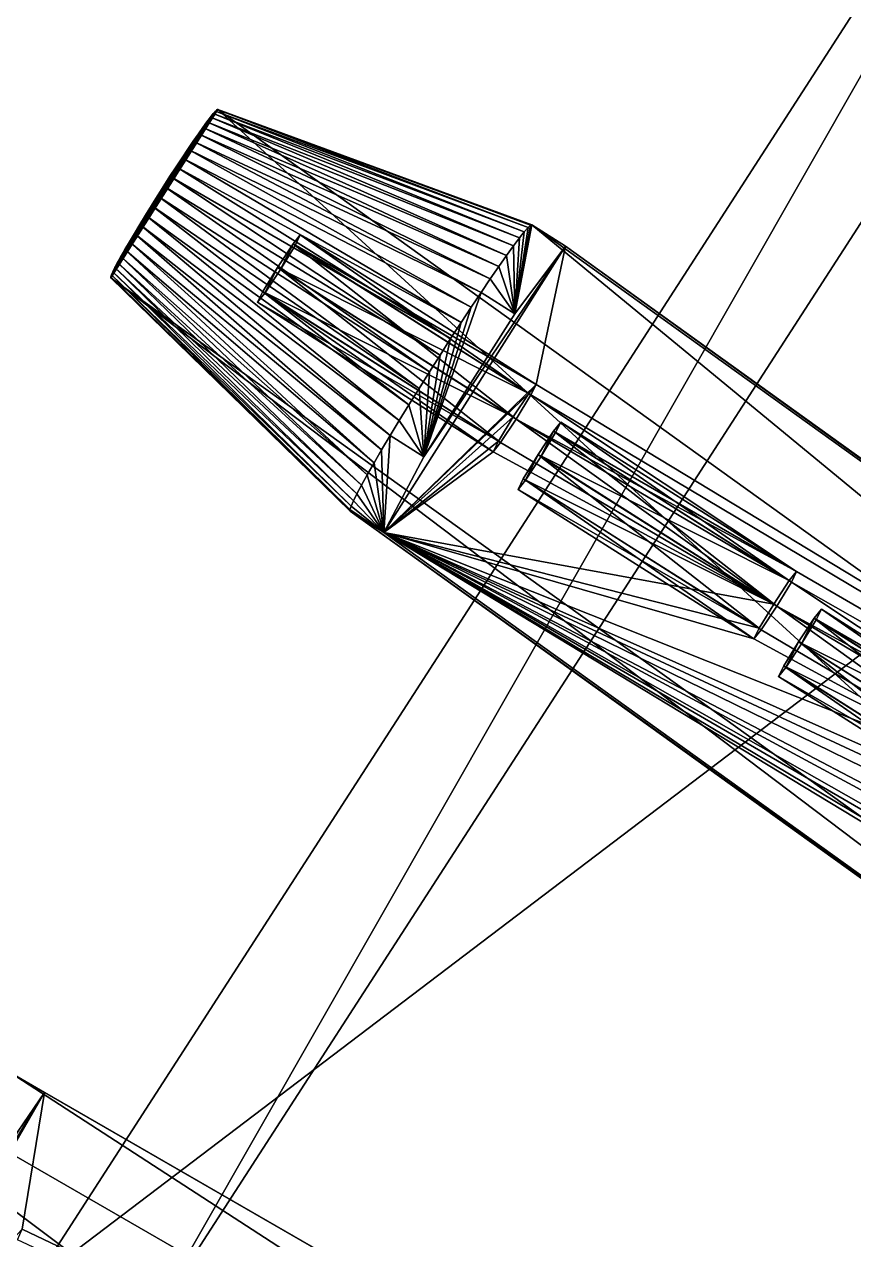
# Model space of a CAD drawing. Header units: millimetres. Extents: x -228 to 228, y -204 to 237.
# Drawn here: x -165.12 to -144.34, y 96.25 to 126.71 of the extents above; entities that cross this region are included whole.
import ezdxf

# ---------------------------------------------------------------- set-up
doc = ezdxf.new("R2010")
doc.units = ezdxf.units.MM
doc.header["$LTSCALE"] = 127.314815
for name, color, linetype in [('6749', 7, 'CONTINUOUS'), ('6750', 7, 'CONTINUOUS'), ('6753', 7, 'CONTINUOUS'), ('6867', 7, 'CONTINUOUS'), ('6869', 7, 'CONTINUOUS'), ('6883', 7, 'CONTINUOUS'), ('6884', 7, 'CONTINUOUS'), ('6887', 7, 'CONTINUOUS'), ('6894', 7, 'CONTINUOUS'), ('7091', 7, 'CONTINUOUS'), ('7092', 7, 'CONTINUOUS'), ('7093', 7, 'CONTINUOUS'), ('7094', 7, 'CONTINUOUS'), ('7104', 7, 'CONTINUOUS'), ('7105', 7, 'CONTINUOUS'), ('7106', 7, 'CONTINUOUS'), ('7107', 7, 'CONTINUOUS'), ('7108', 7, 'CONTINUOUS'), ('7109', 7, 'CONTINUOUS'), ('7110', 7, 'CONTINUOUS'), ('7111', 7, 'CONTINUOUS'), ('7112', 7, 'CONTINUOUS'), ('7114', 7, 'CONTINUOUS'), ('7115', 7, 'CONTINUOUS'), ('7116', 7, 'CONTINUOUS'), ('7117', 7, 'CONTINUOUS'), ('7121', 7, 'CONTINUOUS'), ('7143', 7, 'CONTINUOUS'), ('7144', 7, 'CONTINUOUS')]:
    doc.layers.add(name, color=color, linetype=linetype)

msp = doc.modelspace()

# ---------------------------------------------------------------- linework, layer by layer
at = {"layer": '6749', "color": 6, "linetype": 'Continuous'}
for points in [[(-134.942, 141.595, 88.542), (-164.87, 95.188, 79.5), (-114.299, 133.635, 553.042), (-134.942, 141.595, 88.542)], [(-164.87, 95.188, 79.5), (-146.238, 84.431, 553.05), (-114.299, 133.635, 553.042), (-164.87, 95.188, 79.5)], [(-146.238, 84.431, 553.05), (-100.848, 115.102, 1025.993), (-114.299, 133.635, 553.042), (-146.238, 84.431, 553.05)], [(-146.238, 84.431, 553.05), (-127.606, 73.673, 1026.6), (-100.848, 115.102, 1025.993), (-146.238, 84.431, 553.05)]]:
    msp.add_3dface(points, dxfattribs=at)
at = {"layer": '6750', "color": 6, "linetype": 'Continuous'}
msp.add_3dface([(-143.637, 82.929, 553.05), (-162.269, 93.686, 79.5), (-132.244, 140.207, 88.591), (-143.637, 82.929, 553.05)], dxfattribs=at)
at = {"layer": '6753', "color": 6, "linetype": 'Continuous'}
for points in [[(-162.269, 93.686, 79.5), (-164.87, 95.188, 79.5), (-134.942, 141.595, 88.542), (-162.269, 93.686, 79.5)], [(-162.269, 93.686, 79.5), (-134.942, 141.595, 88.542), (-132.244, 140.207, 88.591), (-162.269, 93.686, 79.5)]]:
    msp.add_3dface(points, dxfattribs=at)
at = {"layer": '6867', "color": 191, "linetype": 'Continuous', "true_color": 0xba45ff}
for points in [[(-164.606, 99.943, 85.093), (-165.168, 96.514, 112.115), (-168.856, 92.581, 85.093), (-164.606, 99.943, 85.093)], [(-167.938, 94.505, 81.416), (-164.606, 99.943, 85.093), (-168.856, 92.581, 85.093), (-167.938, 94.505, 81.416)], [(-165.813, 98.186, 81.416), (-164.606, 99.943, 85.093), (-167.938, 94.505, 81.416), (-165.813, 98.186, 81.416)], [(-127.777, 78.679, 1021.128), (-165.168, 96.514, 112.115), (-164.606, 99.943, 85.093), (-127.777, 78.679, 1021.128)], [(-165.286, 96.245, 112.822), (-165.168, 96.514, 112.115), (-127.777, 78.679, 1021.128), (-165.286, 96.245, 112.822)]]:
    msp.add_3dface(points, dxfattribs=at)
at = {"layer": '6869', "color": 191, "linetype": 'Continuous', "true_color": 0xba45ff}
for points in [[(-139.801, 77.827, 1012.822), (-173.442, 103.024, 94.27), (-175.942, 98.693, 94.27), (-139.801, 77.827, 1012.822)], [(-137.301, 82.157, 1012.822), (-173.442, 103.024, 94.27), (-139.801, 77.827, 1012.822), (-137.301, 82.157, 1012.822)]]:
    msp.add_3dface(points, dxfattribs=at)
at = {"layer": '6883', "color": 191, "linetype": 'Continuous', "true_color": 0xba45ff}
msp.add_3dface([(-164.606, 99.943, 85.093), (-165.813, 98.186, 81.416), (-165.471, 100.442, 85.139), (-164.606, 99.943, 85.093)], dxfattribs=at)
at = {"layer": '6884', "color": 191, "linetype": 'Continuous', "true_color": 0xba45ff}
for points in [[(-169.721, 93.081, 85.139), (-132.892, 71.818, 1021.173), (-175.942, 98.693, 94.27), (-169.721, 93.081, 85.139)], [(-132.892, 71.818, 1021.173), (-139.801, 77.827, 1012.822), (-175.942, 98.693, 94.27), (-132.892, 71.818, 1021.173)]]:
    msp.add_3dface(points, dxfattribs=at)
at = {"layer": '6887', "color": 191, "linetype": 'Continuous', "true_color": 0xba45ff}
for points in [[(-128.642, 79.179, 1021.173), (-164.606, 99.943, 85.093), (-165.471, 100.442, 85.139), (-128.642, 79.179, 1021.173)], [(-127.777, 78.679, 1021.128), (-164.606, 99.943, 85.093), (-128.642, 79.179, 1021.173), (-127.777, 78.679, 1021.128)]]:
    msp.add_3dface(points, dxfattribs=at)
at = {"layer": '6894', "color": 191, "linetype": 'Continuous', "true_color": 0xba45ff}
for points in [[(-173.442, 103.024, 94.27), (-137.301, 82.157, 1012.822), (-165.471, 100.442, 85.139), (-173.442, 103.024, 94.27)], [(-137.301, 82.157, 1012.822), (-128.642, 79.179, 1021.173), (-165.471, 100.442, 85.139), (-137.301, 82.157, 1012.822)]]:
    msp.add_3dface(points, dxfattribs=at)
at = {"layer": '7091', "color": 191, "linetype": 'Continuous', "true_color": 0xba45ff}
for points in [[(-151.559, 121.154, 86.911), (-152.299, 117.689, 113.924), (-156.114, 113.977, 86.888), (-151.559, 121.154, 86.911)], [(-155.111, 115.869, 83.217), (-151.559, 121.154, 86.911), (-156.114, 113.977, 86.888), (-155.111, 115.869, 83.217)], [(-152.834, 119.457, 83.228), (-151.559, 121.154, 86.911), (-155.111, 115.869, 83.217), (-152.834, 119.457, 83.228)], [(-116.928, 96.258, 1021.038), (-152.299, 117.689, 113.924), (-151.559, 121.154, 86.911), (-116.928, 96.258, 1021.038)], [(-152.299, 117.689, 113.924), (-152.482, 117.461, 113.217), (-156.114, 113.977, 86.888), (-152.299, 117.689, 113.924)], [(-152.429, 117.423, 114.63), (-152.299, 117.689, 113.924), (-116.928, 96.258, 1021.038), (-152.429, 117.423, 114.63)], [(-152.482, 117.461, 113.217), (-152.872, 116.872, 112.923), (-156.114, 113.977, 86.888), (-152.482, 117.461, 113.217)], [(-145.773, 112.998, 289.941), (-152.797, 116.819, 114.92), (-152.429, 117.423, 114.63), (-145.773, 112.998, 289.941)], [(-145.773, 112.998, 289.941), (-152.429, 117.423, 114.63), (-116.928, 96.258, 1021.038), (-145.773, 112.998, 289.941)], [(-152.872, 116.872, 112.923), (-153.24, 116.267, 113.213), (-156.114, 113.977, 86.888), (-152.872, 116.872, 112.923)], [(-152.797, 116.819, 114.92), (-146.346, 112.181, 288.939), (-153.187, 116.229, 114.626), (-152.797, 116.819, 114.92)], [(-145.956, 112.77, 289.234), (-146.346, 112.181, 288.939), (-152.797, 116.819, 114.92), (-145.956, 112.77, 289.234)], [(-145.773, 112.998, 289.941), (-145.956, 112.77, 289.234), (-152.797, 116.819, 114.92), (-145.773, 112.998, 289.941)], [(-153.24, 116.267, 113.213), (-153.37, 116.001, 113.919), (-156.114, 113.977, 86.888), (-153.24, 116.267, 113.213)], [(-153.187, 116.229, 114.626), (-146.346, 112.181, 288.939), (-153.37, 116.001, 113.919), (-153.187, 116.229, 114.626)], [(-153.37, 116.001, 113.919), (-146.346, 112.181, 288.939), (-156.114, 113.977, 86.888), (-153.37, 116.001, 113.919)], [(-120.612, 92.812, 993.296), (-120.743, 92.546, 994.002), (-156.114, 113.977, 86.888), (-120.612, 92.812, 993.296)], [(-120.743, 92.546, 994.002), (-121.483, 89.081, 1021.015), (-156.114, 113.977, 86.888), (-120.743, 92.546, 994.002)], [(-127.269, 97.237, 817.985), (-120.612, 92.812, 993.296), (-156.114, 113.977, 86.888), (-127.269, 97.237, 817.985)], [(-127.138, 97.503, 817.28), (-127.269, 97.237, 817.985), (-156.114, 113.977, 86.888), (-127.138, 97.503, 817.28)], [(-156.114, 113.977, 86.888), (-133.794, 101.928, 641.969), (-127.138, 97.503, 817.28), (-156.114, 113.977, 86.888)], [(-133.663, 102.194, 641.263), (-133.794, 101.928, 641.969), (-156.114, 113.977, 86.888), (-133.663, 102.194, 641.263)], [(-133.295, 102.799, 640.972), (-133.663, 102.194, 641.263), (-156.114, 113.977, 86.888), (-133.295, 102.799, 640.972)], [(-140.319, 106.619, 465.952), (-133.295, 102.799, 640.972), (-156.114, 113.977, 86.888), (-140.319, 106.619, 465.952)], [(-140.189, 106.885, 465.246), (-140.319, 106.619, 465.952), (-156.114, 113.977, 86.888), (-140.189, 106.885, 465.246)], [(-139.821, 107.49, 464.956), (-140.189, 106.885, 465.246), (-156.114, 113.977, 86.888), (-139.821, 107.49, 464.956)], [(-146.845, 111.31, 289.935), (-139.821, 107.49, 464.956), (-156.114, 113.977, 86.888), (-146.845, 111.31, 289.935)], [(-146.714, 111.576, 289.23), (-146.845, 111.31, 289.935), (-156.114, 113.977, 86.888), (-146.714, 111.576, 289.23)], [(-146.346, 112.181, 288.939), (-146.714, 111.576, 289.23), (-156.114, 113.977, 86.888), (-146.346, 112.181, 288.939)], [(-146.272, 112.127, 290.937), (-145.904, 112.732, 290.646), (-139.248, 108.307, 465.957), (-146.272, 112.127, 290.937)], [(-145.904, 112.732, 290.646), (-145.773, 112.998, 289.941), (-116.928, 96.258, 1021.038), (-145.904, 112.732, 290.646)], [(-116.928, 96.258, 1021.038), (-139.248, 108.307, 465.957), (-145.904, 112.732, 290.646), (-116.928, 96.258, 1021.038)], [(-146.272, 112.127, 290.937), (-139.821, 107.49, 464.956), (-146.662, 111.538, 290.643), (-146.272, 112.127, 290.937)], [(-139.431, 108.079, 465.25), (-139.821, 107.49, 464.956), (-146.272, 112.127, 290.937), (-139.431, 108.079, 465.25)], [(-139.248, 108.307, 465.957), (-139.431, 108.079, 465.25), (-146.272, 112.127, 290.937), (-139.248, 108.307, 465.957)], [(-146.662, 111.538, 290.643), (-139.821, 107.49, 464.956), (-146.845, 111.31, 289.935), (-146.662, 111.538, 290.643)]]:
    msp.add_3dface(points, dxfattribs=at)
at = {"layer": '7092', "color": 191, "linetype": 'Continuous', "true_color": 0xba45ff}
for points in [[(-117.771, 96.793, 1021.083), (-151.559, 121.154, 86.911), (-152.402, 121.689, 86.956), (-117.771, 96.793, 1021.083)], [(-116.928, 96.258, 1021.038), (-151.559, 121.154, 86.911), (-117.771, 96.793, 1021.083), (-116.928, 96.258, 1021.038)]]:
    msp.add_3dface(points, dxfattribs=at)
at = {"layer": '7093', "color": 191, "linetype": 'Continuous', "true_color": 0xba45ff}
for points in [[(-162.951, 120.382, 95.781), (-162.949, 120.36, 96.071), (-160.289, 124.575, 95.794), (-162.951, 120.382, 95.781)], [(-160.327, 124.54, 95.508), (-162.951, 120.382, 95.781), (-160.289, 124.575, 95.794), (-160.327, 124.54, 95.508)], [(-162.934, 120.433, 95.495), (-162.951, 120.382, 95.781), (-160.327, 124.54, 95.508), (-162.934, 120.433, 95.495)], [(-162.949, 120.36, 96.071), (-128.966, 95.93, 1012.716), (-160.27, 124.582, 96.084), (-162.949, 120.36, 96.071)], [(-160.289, 124.575, 95.794), (-162.949, 120.36, 96.071), (-160.27, 124.582, 96.084), (-160.289, 124.575, 95.794)], [(-160.382, 124.477, 95.23), (-162.934, 120.433, 95.495), (-160.327, 124.54, 95.508), (-160.382, 124.477, 95.23)], [(-162.9, 120.51, 95.217), (-162.934, 120.433, 95.495), (-160.382, 124.477, 95.23), (-162.9, 120.51, 95.217)], [(-160.454, 124.387, 94.963), (-162.9, 120.51, 95.217), (-160.382, 124.477, 95.23), (-160.454, 124.387, 94.963)], [(-162.848, 120.615, 94.951), (-162.9, 120.51, 95.217), (-160.454, 124.387, 94.963), (-162.848, 120.615, 94.951)], [(-160.541, 124.271, 94.711), (-162.848, 120.615, 94.951), (-160.454, 124.387, 94.963), (-160.541, 124.271, 94.711)], [(-128.966, 95.93, 1012.716), (-126.287, 100.152, 1012.729), (-160.27, 124.582, 96.084), (-128.966, 95.93, 1012.716)], [(-162.78, 120.744, 94.7), (-162.848, 120.615, 94.951), (-160.541, 124.271, 94.711), (-162.78, 120.744, 94.7)], [(-160.643, 124.131, 94.477), (-162.78, 120.744, 94.7), (-160.541, 124.271, 94.711), (-160.643, 124.131, 94.477)], [(-162.695, 120.897, 94.467), (-162.78, 120.744, 94.7), (-160.643, 124.131, 94.477), (-162.695, 120.897, 94.467)], [(-160.757, 123.968, 94.266), (-162.695, 120.897, 94.467), (-160.643, 124.131, 94.477), (-160.757, 123.968, 94.266)], [(-162.596, 121.071, 94.257), (-162.695, 120.897, 94.467), (-160.757, 123.968, 94.266), (-162.596, 121.071, 94.257)], [(-160.884, 123.785, 94.078), (-162.596, 121.071, 94.257), (-160.757, 123.968, 94.266), (-160.884, 123.785, 94.078)], [(-162.484, 121.264, 94.07), (-162.596, 121.071, 94.257), (-160.884, 123.785, 94.078), (-162.484, 121.264, 94.07)], [(-161.02, 123.584, 93.918), (-162.484, 121.264, 94.07), (-160.884, 123.785, 94.078), (-161.02, 123.584, 93.918)], [(-162.359, 121.473, 93.912), (-162.484, 121.264, 94.07), (-161.02, 123.584, 93.918), (-162.359, 121.473, 93.912)], [(-161.164, 123.368, 93.787), (-162.359, 121.473, 93.912), (-161.02, 123.584, 93.918), (-161.164, 123.368, 93.787)], [(-162.225, 121.696, 93.782), (-162.359, 121.473, 93.912), (-161.164, 123.368, 93.787), (-162.225, 121.696, 93.782)], [(-161.314, 123.14, 93.687), (-162.225, 121.696, 93.782), (-161.164, 123.368, 93.787), (-161.314, 123.14, 93.687)], [(-162.082, 121.929, 93.683), (-162.225, 121.696, 93.782), (-161.314, 123.14, 93.687), (-162.082, 121.929, 93.683)], [(-161.468, 122.903, 93.619), (-162.082, 121.929, 93.683), (-161.314, 123.14, 93.687), (-161.468, 122.903, 93.619)], [(-161.933, 122.17, 93.617), (-162.082, 121.929, 93.683), (-161.468, 122.903, 93.619), (-161.933, 122.17, 93.617)], [(-161.624, 122.66, 93.585), (-161.933, 122.17, 93.617), (-161.468, 122.903, 93.619), (-161.624, 122.66, 93.585)], [(-161.78, 122.415, 93.584), (-161.933, 122.17, 93.617), (-161.624, 122.66, 93.585), (-161.78, 122.415, 93.584)]]:
    msp.add_3dface(points, dxfattribs=at)
at = {"layer": '7094', "color": 191, "linetype": 'Continuous', "true_color": 0xba45ff}
for points in [[(-156.114, 113.977, 86.888), (-121.483, 89.081, 1021.015), (-156.957, 114.513, 86.934), (-156.114, 113.977, 86.888)], [(-121.483, 89.081, 1021.015), (-122.326, 89.617, 1021.061), (-156.957, 114.513, 86.934), (-121.483, 89.081, 1021.015)]]:
    msp.add_3dface(points, dxfattribs=at)
at = {"layer": '7104', "color": 191, "linetype": 'Continuous', "true_color": 0xba45ff}
for points in [[(-145.335, 111.826, 465.569), (-145.651, 111.183, 467.272), (-145.725, 111.237, 465.275), (-145.335, 111.826, 465.569)], [(-145.283, 111.788, 466.982), (-145.651, 111.183, 467.272), (-145.335, 111.826, 465.569), (-145.283, 111.788, 466.982)], [(-145.152, 112.054, 466.276), (-145.283, 111.788, 466.982), (-145.335, 111.826, 465.569), (-145.152, 112.054, 466.276)], [(-146.093, 110.632, 465.565), (-145.725, 111.237, 465.275), (-146.041, 110.594, 466.978), (-146.093, 110.632, 465.565)], [(-145.725, 111.237, 465.275), (-145.651, 111.183, 467.272), (-146.041, 110.594, 466.978), (-145.725, 111.237, 465.275)], [(-146.224, 110.366, 466.271), (-146.093, 110.632, 465.565), (-146.041, 110.594, 466.978), (-146.224, 110.366, 466.271)]]:
    msp.add_3dface(points, dxfattribs=at)
at = {"layer": '7105', "color": 191, "linetype": 'Continuous', "true_color": 0xba45ff}
for points in [[(-139.431, 108.079, 465.25), (-145.335, 111.826, 465.569), (-145.725, 111.237, 465.275), (-139.431, 108.079, 465.25)], [(-139.248, 108.307, 465.957), (-145.152, 112.054, 466.276), (-145.335, 111.826, 465.569), (-139.248, 108.307, 465.957)], [(-139.431, 108.079, 465.25), (-139.248, 108.307, 465.957), (-145.335, 111.826, 465.569), (-139.431, 108.079, 465.25)], [(-139.378, 108.041, 466.663), (-145.283, 111.788, 466.982), (-145.152, 112.054, 466.276), (-139.378, 108.041, 466.663)], [(-139.248, 108.307, 465.957), (-139.378, 108.041, 466.663), (-145.152, 112.054, 466.276), (-139.248, 108.307, 465.957)], [(-139.747, 107.436, 466.954), (-145.651, 111.183, 467.272), (-145.283, 111.788, 466.982), (-139.747, 107.436, 466.954)], [(-139.378, 108.041, 466.663), (-139.747, 107.436, 466.954), (-145.283, 111.788, 466.982), (-139.378, 108.041, 466.663)], [(-139.821, 107.49, 464.956), (-139.431, 108.079, 465.25), (-145.725, 111.237, 465.275), (-139.821, 107.49, 464.956)]]:
    msp.add_3dface(points, dxfattribs=at)
at = {"layer": '7106', "color": 191, "linetype": 'Continuous', "true_color": 0xba45ff}
for points in [[(-139.821, 107.49, 464.956), (-145.725, 111.237, 465.275), (-146.093, 110.632, 465.565), (-139.821, 107.49, 464.956)], [(-145.651, 111.183, 467.272), (-140.136, 106.847, 466.659), (-146.041, 110.594, 466.978), (-145.651, 111.183, 467.272)], [(-139.747, 107.436, 466.954), (-140.136, 106.847, 466.659), (-145.651, 111.183, 467.272), (-139.747, 107.436, 466.954)], [(-140.189, 106.885, 465.246), (-146.093, 110.632, 465.565), (-146.224, 110.366, 466.271), (-140.189, 106.885, 465.246)], [(-140.319, 106.619, 465.952), (-146.224, 110.366, 466.271), (-146.041, 110.594, 466.978), (-140.319, 106.619, 465.952)], [(-140.189, 106.885, 465.246), (-139.821, 107.49, 464.956), (-146.093, 110.632, 465.565), (-140.189, 106.885, 465.246)], [(-140.136, 106.847, 466.659), (-140.319, 106.619, 465.952), (-146.041, 110.594, 466.978), (-140.136, 106.847, 466.659)], [(-140.319, 106.619, 465.952), (-140.189, 106.885, 465.246), (-146.224, 110.366, 466.271), (-140.319, 106.619, 465.952)]]:
    msp.add_3dface(points, dxfattribs=at)
at = {"layer": '7107', "color": 191, "linetype": 'Continuous', "true_color": 0xba45ff}
for points in [[(-151.677, 116.745, 290.259), (-151.808, 116.479, 290.965), (-151.86, 116.517, 289.552), (-151.677, 116.745, 290.259)], [(-151.86, 116.517, 289.552), (-152.176, 115.874, 291.256), (-152.25, 115.928, 289.258), (-151.86, 116.517, 289.552)], [(-151.808, 116.479, 290.965), (-152.176, 115.874, 291.256), (-151.86, 116.517, 289.552), (-151.808, 116.479, 290.965)], [(-152.618, 115.323, 289.549), (-152.25, 115.928, 289.258), (-152.566, 115.285, 290.961), (-152.618, 115.323, 289.549)], [(-152.25, 115.928, 289.258), (-152.176, 115.874, 291.256), (-152.566, 115.285, 290.961), (-152.25, 115.928, 289.258)], [(-152.749, 115.057, 290.254), (-152.618, 115.323, 289.549), (-152.566, 115.285, 290.961), (-152.749, 115.057, 290.254)]]:
    msp.add_3dface(points, dxfattribs=at)
at = {"layer": '7108', "color": 191, "linetype": 'Continuous', "true_color": 0xba45ff}
for points in [[(-145.773, 112.998, 289.941), (-151.677, 116.745, 290.259), (-151.86, 116.517, 289.552), (-145.773, 112.998, 289.941)], [(-145.904, 112.732, 290.646), (-151.808, 116.479, 290.965), (-151.677, 116.745, 290.259), (-145.904, 112.732, 290.646)], [(-145.773, 112.998, 289.941), (-145.904, 112.732, 290.646), (-151.677, 116.745, 290.259), (-145.773, 112.998, 289.941)], [(-145.956, 112.77, 289.234), (-151.86, 116.517, 289.552), (-152.25, 115.928, 289.258), (-145.956, 112.77, 289.234)], [(-146.272, 112.127, 290.937), (-152.176, 115.874, 291.256), (-151.808, 116.479, 290.965), (-146.272, 112.127, 290.937)], [(-145.956, 112.77, 289.234), (-145.773, 112.998, 289.941), (-151.86, 116.517, 289.552), (-145.956, 112.77, 289.234)], [(-145.904, 112.732, 290.646), (-146.272, 112.127, 290.937), (-151.808, 116.479, 290.965), (-145.904, 112.732, 290.646)], [(-146.346, 112.181, 288.939), (-145.956, 112.77, 289.234), (-152.25, 115.928, 289.258), (-146.346, 112.181, 288.939)]]:
    msp.add_3dface(points, dxfattribs=at)
at = {"layer": '7109', "color": 191, "linetype": 'Continuous', "true_color": 0xba45ff}
for points in [[(-146.346, 112.181, 288.939), (-152.25, 115.928, 289.258), (-152.618, 115.323, 289.549), (-146.346, 112.181, 288.939)], [(-152.176, 115.874, 291.256), (-146.662, 111.538, 290.643), (-152.566, 115.285, 290.961), (-152.176, 115.874, 291.256)], [(-146.272, 112.127, 290.937), (-146.662, 111.538, 290.643), (-152.176, 115.874, 291.256), (-146.272, 112.127, 290.937)], [(-146.714, 111.576, 289.23), (-152.618, 115.323, 289.549), (-152.749, 115.057, 290.254), (-146.714, 111.576, 289.23)], [(-146.845, 111.31, 289.935), (-152.749, 115.057, 290.254), (-152.566, 115.285, 290.961), (-146.845, 111.31, 289.935)], [(-146.714, 111.576, 289.23), (-146.346, 112.181, 288.939), (-152.618, 115.323, 289.549), (-146.714, 111.576, 289.23)], [(-146.662, 111.538, 290.643), (-146.845, 111.31, 289.935), (-152.566, 115.285, 290.961), (-146.662, 111.538, 290.643)], [(-146.845, 111.31, 289.935), (-146.714, 111.576, 289.23), (-152.749, 115.057, 290.254), (-146.845, 111.31, 289.935)]]:
    msp.add_3dface(points, dxfattribs=at)
at = {"layer": '7110', "color": 191, "linetype": 'Continuous', "true_color": 0xba45ff}
for points in [[(-158.203, 121.436, 114.243), (-158.334, 121.17, 114.948), (-158.386, 121.208, 113.536), (-158.203, 121.436, 114.243)], [(-158.386, 121.208, 113.536), (-158.702, 120.565, 115.239), (-158.776, 120.619, 113.241), (-158.386, 121.208, 113.536)], [(-158.334, 121.17, 114.948), (-158.702, 120.565, 115.239), (-158.386, 121.208, 113.536), (-158.334, 121.17, 114.948)], [(-159.144, 120.014, 113.532), (-158.776, 120.619, 113.241), (-159.091, 119.976, 114.945), (-159.144, 120.014, 113.532)], [(-158.776, 120.619, 113.241), (-158.702, 120.565, 115.239), (-159.091, 119.976, 114.945), (-158.776, 120.619, 113.241)], [(-159.275, 119.748, 114.238), (-159.144, 120.014, 113.532), (-159.091, 119.976, 114.945), (-159.275, 119.748, 114.238)]]:
    msp.add_3dface(points, dxfattribs=at)
at = {"layer": '7111', "color": 191, "linetype": 'Continuous', "true_color": 0xba45ff}
for points in [[(-152.299, 117.689, 113.924), (-158.203, 121.436, 114.243), (-158.386, 121.208, 113.536), (-152.299, 117.689, 113.924)], [(-152.429, 117.423, 114.63), (-158.334, 121.17, 114.948), (-158.203, 121.436, 114.243), (-152.429, 117.423, 114.63)], [(-152.299, 117.689, 113.924), (-152.429, 117.423, 114.63), (-158.203, 121.436, 114.243), (-152.299, 117.689, 113.924)], [(-152.482, 117.461, 113.217), (-158.386, 121.208, 113.536), (-158.776, 120.619, 113.241), (-152.482, 117.461, 113.217)], [(-152.797, 116.819, 114.92), (-158.702, 120.565, 115.239), (-158.334, 121.17, 114.948), (-152.797, 116.819, 114.92)], [(-152.482, 117.461, 113.217), (-152.299, 117.689, 113.924), (-158.386, 121.208, 113.536), (-152.482, 117.461, 113.217)], [(-152.429, 117.423, 114.63), (-152.797, 116.819, 114.92), (-158.334, 121.17, 114.948), (-152.429, 117.423, 114.63)], [(-152.872, 116.872, 112.923), (-152.482, 117.461, 113.217), (-158.776, 120.619, 113.241), (-152.872, 116.872, 112.923)]]:
    msp.add_3dface(points, dxfattribs=at)
at = {"layer": '7112', "color": 191, "linetype": 'Continuous', "true_color": 0xba45ff}
for points in [[(-152.872, 116.872, 112.923), (-158.776, 120.619, 113.241), (-159.144, 120.014, 113.532), (-152.872, 116.872, 112.923)], [(-158.702, 120.565, 115.239), (-153.187, 116.229, 114.626), (-159.091, 119.976, 114.945), (-158.702, 120.565, 115.239)], [(-152.797, 116.819, 114.92), (-153.187, 116.229, 114.626), (-158.702, 120.565, 115.239), (-152.797, 116.819, 114.92)], [(-153.24, 116.267, 113.213), (-159.144, 120.014, 113.532), (-159.275, 119.748, 114.238), (-153.24, 116.267, 113.213)], [(-153.37, 116.001, 113.919), (-159.275, 119.748, 114.238), (-159.091, 119.976, 114.945), (-153.37, 116.001, 113.919)], [(-153.37, 116.001, 113.919), (-153.24, 116.267, 113.213), (-159.275, 119.748, 114.238), (-153.37, 116.001, 113.919)], [(-153.24, 116.267, 113.213), (-152.872, 116.872, 112.923), (-159.144, 120.014, 113.532), (-153.24, 116.267, 113.213)], [(-153.187, 116.229, 114.626), (-153.37, 116.001, 113.919), (-159.091, 119.976, 114.945), (-153.187, 116.229, 114.626)]]:
    msp.add_3dface(points, dxfattribs=at)
at = {"layer": '7114', "color": 191, "linetype": 'Continuous', "true_color": 0xba45ff}
for points in [[(-151.559, 121.154, 86.911), (-152.834, 119.457, 83.228), (-152.402, 121.689, 86.956), (-151.559, 121.154, 86.911)], [(-152.402, 121.689, 86.956), (-152.834, 119.457, 83.228), (-152.436, 121.678, 86.463), (-152.402, 121.689, 86.956)], [(-152.436, 121.678, 86.463), (-152.834, 119.457, 83.228), (-152.5, 121.618, 85.977), (-152.436, 121.678, 86.463)], [(-152.5, 121.618, 85.977), (-152.834, 119.457, 83.228), (-152.593, 121.511, 85.504), (-152.5, 121.618, 85.977)], [(-152.715, 121.358, 85.05), (-152.834, 119.457, 83.228), (-152.863, 121.161, 84.622), (-152.715, 121.358, 85.05)], [(-152.593, 121.511, 85.504), (-152.834, 119.457, 83.228), (-152.715, 121.358, 85.05), (-152.593, 121.511, 85.504)], [(-152.863, 121.161, 84.622), (-152.834, 119.457, 83.228), (-153.036, 120.922, 84.225), (-152.863, 121.161, 84.622)], [(-153.231, 120.645, 83.865), (-152.834, 119.457, 83.228), (-153.446, 120.334, 83.546), (-153.231, 120.645, 83.865)], [(-153.036, 120.922, 84.225), (-152.834, 119.457, 83.228), (-153.231, 120.645, 83.865), (-153.036, 120.922, 84.225)], [(-153.446, 120.334, 83.546), (-152.834, 119.457, 83.228), (-153.677, 119.993, 83.274), (-153.446, 120.334, 83.546)], [(-152.834, 119.457, 83.228), (-155.111, 115.869, 83.217), (-153.677, 119.993, 83.274), (-152.834, 119.457, 83.228)], [(-153.677, 119.993, 83.274), (-155.111, 115.869, 83.217), (-153.922, 119.626, 83.051), (-153.677, 119.993, 83.274)], [(-153.922, 119.626, 83.051), (-155.111, 115.869, 83.217), (-154.177, 119.238, 82.881), (-153.922, 119.626, 83.051)], [(-154.177, 119.238, 82.881), (-155.111, 115.869, 83.217), (-154.439, 118.835, 82.766), (-154.177, 119.238, 82.881)], [(-154.439, 118.835, 82.766), (-155.111, 115.869, 83.217), (-154.704, 118.422, 82.707), (-154.439, 118.835, 82.766)], [(-154.704, 118.422, 82.707), (-155.111, 115.869, 83.217), (-154.969, 118.005, 82.706), (-154.704, 118.422, 82.707)], [(-154.969, 118.005, 82.706), (-155.111, 115.869, 83.217), (-155.23, 117.589, 82.762), (-154.969, 118.005, 82.706)], [(-155.23, 117.589, 82.762), (-155.111, 115.869, 83.217), (-155.484, 117.18, 82.875), (-155.23, 117.589, 82.762)], [(-155.484, 117.18, 82.875), (-155.111, 115.869, 83.217), (-155.726, 116.783, 83.042), (-155.484, 117.18, 82.875)], [(-155.726, 116.783, 83.042), (-155.111, 115.869, 83.217), (-155.955, 116.405, 83.263), (-155.726, 116.783, 83.042)], [(-155.955, 116.405, 83.263), (-156.114, 113.977, 86.888), (-156.166, 116.049, 83.533), (-155.955, 116.405, 83.263)], [(-155.111, 115.869, 83.217), (-156.114, 113.977, 86.888), (-155.955, 116.405, 83.263), (-155.111, 115.869, 83.217)], [(-156.166, 116.049, 83.533), (-156.114, 113.977, 86.888), (-156.357, 115.721, 83.849), (-156.166, 116.049, 83.533)], [(-156.357, 115.721, 83.849), (-156.114, 113.977, 86.888), (-156.526, 115.425, 84.208), (-156.357, 115.721, 83.849)], [(-156.669, 115.165, 84.603), (-156.114, 113.977, 86.888), (-156.786, 114.945, 85.03), (-156.669, 115.165, 84.603)], [(-156.526, 115.425, 84.208), (-156.114, 113.977, 86.888), (-156.669, 115.165, 84.603), (-156.526, 115.425, 84.208)], [(-156.786, 114.945, 85.03), (-156.114, 113.977, 86.888), (-156.874, 114.768, 85.483), (-156.786, 114.945, 85.03)], [(-156.932, 114.635, 85.955), (-156.114, 113.977, 86.888), (-156.96, 114.55, 86.441), (-156.932, 114.635, 85.955)], [(-156.114, 113.977, 86.888), (-156.957, 114.513, 86.934), (-156.96, 114.55, 86.441), (-156.114, 113.977, 86.888)], [(-156.874, 114.768, 85.483), (-156.114, 113.977, 86.888), (-156.932, 114.635, 85.955), (-156.874, 114.768, 85.483)]]:
    msp.add_3dface(points, dxfattribs=at)
at = {"layer": '7115', "color": 191, "linetype": 'Continuous', "true_color": 0xba45ff}
for points in [[(-126.287, 100.152, 1012.729), (-152.402, 121.689, 86.956), (-160.27, 124.582, 96.084), (-126.287, 100.152, 1012.729)], [(-117.771, 96.793, 1021.083), (-152.402, 121.689, 86.956), (-126.287, 100.152, 1012.729), (-117.771, 96.793, 1021.083)]]:
    msp.add_3dface(points, dxfattribs=at)
at = {"layer": '7116', "color": 191, "linetype": 'Continuous', "true_color": 0xba45ff}
for points in [[(-128.966, 95.93, 1012.716), (-162.949, 120.36, 96.071), (-122.326, 89.617, 1021.061), (-128.966, 95.93, 1012.716)], [(-122.326, 89.617, 1021.061), (-162.949, 120.36, 96.071), (-156.957, 114.513, 86.934), (-122.326, 89.617, 1021.061)]]:
    msp.add_3dface(points, dxfattribs=at)
at = {"layer": '7117', "color": 191, "linetype": 'Continuous', "true_color": 0xba45ff}
for points in [[(-160.541, 124.271, 94.711), (-160.454, 124.387, 94.963), (-152.863, 121.161, 84.622), (-160.541, 124.271, 94.711)], [(-160.454, 124.387, 94.963), (-160.382, 124.477, 95.23), (-152.715, 121.358, 85.05), (-160.454, 124.387, 94.963)], [(-160.454, 124.387, 94.963), (-152.715, 121.358, 85.05), (-152.863, 121.161, 84.622), (-160.454, 124.387, 94.963)], [(-160.382, 124.477, 95.23), (-160.327, 124.54, 95.508), (-152.593, 121.511, 85.504), (-160.382, 124.477, 95.23)], [(-160.382, 124.477, 95.23), (-152.593, 121.511, 85.504), (-152.715, 121.358, 85.05), (-160.382, 124.477, 95.23)], [(-160.327, 124.54, 95.508), (-160.289, 124.575, 95.794), (-152.5, 121.618, 85.977), (-160.327, 124.54, 95.508)], [(-160.327, 124.54, 95.508), (-152.5, 121.618, 85.977), (-152.593, 121.511, 85.504), (-160.327, 124.54, 95.508)], [(-160.289, 124.575, 95.794), (-160.27, 124.582, 96.084), (-152.436, 121.678, 86.463), (-160.289, 124.575, 95.794)], [(-160.289, 124.575, 95.794), (-152.436, 121.678, 86.463), (-152.5, 121.618, 85.977), (-160.289, 124.575, 95.794)], [(-160.27, 124.582, 96.084), (-152.402, 121.689, 86.956), (-152.436, 121.678, 86.463), (-160.27, 124.582, 96.084)], [(-160.757, 123.968, 94.266), (-160.643, 124.131, 94.477), (-153.231, 120.645, 83.865), (-160.757, 123.968, 94.266)], [(-160.643, 124.131, 94.477), (-160.541, 124.271, 94.711), (-153.036, 120.922, 84.225), (-160.643, 124.131, 94.477)], [(-160.643, 124.131, 94.477), (-153.036, 120.922, 84.225), (-153.231, 120.645, 83.865), (-160.643, 124.131, 94.477)], [(-160.541, 124.271, 94.711), (-152.863, 121.161, 84.622), (-153.036, 120.922, 84.225), (-160.541, 124.271, 94.711)], [(-161.02, 123.584, 93.918), (-160.884, 123.785, 94.078), (-153.677, 119.993, 83.274), (-161.02, 123.584, 93.918)], [(-160.884, 123.785, 94.078), (-160.757, 123.968, 94.266), (-153.446, 120.334, 83.546), (-160.884, 123.785, 94.078)], [(-160.884, 123.785, 94.078), (-153.446, 120.334, 83.546), (-153.677, 119.993, 83.274), (-160.884, 123.785, 94.078)], [(-160.757, 123.968, 94.266), (-153.231, 120.645, 83.865), (-153.446, 120.334, 83.546), (-160.757, 123.968, 94.266)], [(-161.164, 123.368, 93.787), (-161.02, 123.584, 93.918), (-153.922, 119.626, 83.051), (-161.164, 123.368, 93.787)], [(-161.02, 123.584, 93.918), (-153.677, 119.993, 83.274), (-153.922, 119.626, 83.051), (-161.02, 123.584, 93.918)], [(-161.468, 122.903, 93.619), (-161.314, 123.14, 93.687), (-154.439, 118.835, 82.766), (-161.468, 122.903, 93.619)], [(-161.314, 123.14, 93.687), (-161.164, 123.368, 93.787), (-154.177, 119.238, 82.881), (-161.314, 123.14, 93.687)], [(-161.314, 123.14, 93.687), (-154.177, 119.238, 82.881), (-154.439, 118.835, 82.766), (-161.314, 123.14, 93.687)], [(-161.164, 123.368, 93.787), (-153.922, 119.626, 83.051), (-154.177, 119.238, 82.881), (-161.164, 123.368, 93.787)], [(-161.624, 122.66, 93.585), (-161.468, 122.903, 93.619), (-154.704, 118.422, 82.707), (-161.624, 122.66, 93.585)], [(-161.468, 122.903, 93.619), (-154.439, 118.835, 82.766), (-154.704, 118.422, 82.707), (-161.468, 122.903, 93.619)], [(-161.78, 122.415, 93.584), (-161.624, 122.66, 93.585), (-154.969, 118.005, 82.706), (-161.78, 122.415, 93.584)], [(-161.624, 122.66, 93.585), (-154.704, 118.422, 82.707), (-154.969, 118.005, 82.706), (-161.624, 122.66, 93.585)], [(-162.082, 121.929, 93.683), (-161.933, 122.17, 93.617), (-155.484, 117.18, 82.875), (-162.082, 121.929, 93.683)], [(-161.933, 122.17, 93.617), (-161.78, 122.415, 93.584), (-155.23, 117.589, 82.762), (-161.933, 122.17, 93.617)], [(-161.933, 122.17, 93.617), (-155.23, 117.589, 82.762), (-155.484, 117.18, 82.875), (-161.933, 122.17, 93.617)], [(-161.78, 122.415, 93.584), (-154.969, 118.005, 82.706), (-155.23, 117.589, 82.762), (-161.78, 122.415, 93.584)], [(-162.225, 121.696, 93.782), (-162.082, 121.929, 93.683), (-155.726, 116.783, 83.042), (-162.225, 121.696, 93.782)], [(-162.082, 121.929, 93.683), (-155.484, 117.18, 82.875), (-155.726, 116.783, 83.042), (-162.082, 121.929, 93.683)], [(-162.359, 121.473, 93.912), (-162.225, 121.696, 93.782), (-155.955, 116.405, 83.263), (-162.359, 121.473, 93.912)], [(-162.225, 121.696, 93.782), (-155.726, 116.783, 83.042), (-155.955, 116.405, 83.263), (-162.225, 121.696, 93.782)], [(-162.596, 121.071, 94.257), (-162.484, 121.264, 94.07), (-156.357, 115.721, 83.849), (-162.596, 121.071, 94.257)], [(-162.484, 121.264, 94.07), (-162.359, 121.473, 93.912), (-156.166, 116.049, 83.533), (-162.484, 121.264, 94.07)], [(-162.484, 121.264, 94.07), (-156.166, 116.049, 83.533), (-156.357, 115.721, 83.849), (-162.484, 121.264, 94.07)], [(-162.359, 121.473, 93.912), (-155.955, 116.405, 83.263), (-156.166, 116.049, 83.533), (-162.359, 121.473, 93.912)], [(-162.695, 120.897, 94.467), (-162.596, 121.071, 94.257), (-156.526, 115.425, 84.208), (-162.695, 120.897, 94.467)], [(-162.596, 121.071, 94.257), (-156.357, 115.721, 83.849), (-156.526, 115.425, 84.208), (-162.596, 121.071, 94.257)], [(-162.848, 120.615, 94.951), (-162.78, 120.744, 94.7), (-156.786, 114.945, 85.03), (-162.848, 120.615, 94.951)], [(-162.78, 120.744, 94.7), (-162.695, 120.897, 94.467), (-156.669, 115.165, 84.603), (-162.78, 120.744, 94.7)], [(-162.78, 120.744, 94.7), (-156.669, 115.165, 84.603), (-156.786, 114.945, 85.03), (-162.78, 120.744, 94.7)], [(-162.695, 120.897, 94.467), (-156.526, 115.425, 84.208), (-156.669, 115.165, 84.603), (-162.695, 120.897, 94.467)], [(-162.951, 120.382, 95.781), (-162.934, 120.433, 95.495), (-156.96, 114.55, 86.441), (-162.951, 120.382, 95.781)], [(-162.949, 120.36, 96.071), (-162.951, 120.382, 95.781), (-156.957, 114.513, 86.934), (-162.949, 120.36, 96.071)], [(-156.957, 114.513, 86.934), (-162.951, 120.382, 95.781), (-156.96, 114.55, 86.441), (-156.957, 114.513, 86.934)], [(-162.934, 120.433, 95.495), (-162.9, 120.51, 95.217), (-156.932, 114.635, 85.955), (-162.934, 120.433, 95.495)], [(-162.934, 120.433, 95.495), (-156.932, 114.635, 85.955), (-156.96, 114.55, 86.441), (-162.934, 120.433, 95.495)], [(-162.9, 120.51, 95.217), (-162.848, 120.615, 94.951), (-156.874, 114.768, 85.483), (-162.9, 120.51, 95.217)], [(-162.9, 120.51, 95.217), (-156.874, 114.768, 85.483), (-156.932, 114.635, 85.955), (-162.9, 120.51, 95.217)], [(-162.848, 120.615, 94.951), (-156.786, 114.945, 85.03), (-156.874, 114.768, 85.483), (-162.848, 120.615, 94.951)]]:
    msp.add_3dface(points, dxfattribs=at)
at = {"layer": '7121', "color": 191, "linetype": 'Continuous', "true_color": 0xba45ff}
for points in [[(-148.99, 141.371, 101.883), (-117.389, 113.57, 1012.41), (-146.136, 145.476, 101.909), (-148.99, 141.371, 101.883)], [(-117.389, 113.57, 1012.41), (-114.535, 117.675, 1012.437), (-146.136, 145.476, 101.909), (-117.389, 113.57, 1012.41)]]:
    msp.add_3dface(points, dxfattribs=at)
at = {"layer": '7143', "color": 191, "linetype": 'Continuous', "true_color": 0xba45ff}
msp.add_3dface([(-114.535, 117.675, 1012.437), (-138.386, 142.277, 92.783), (-146.136, 145.476, 101.909), (-114.535, 117.675, 1012.437)], dxfattribs=at)
at = {"layer": '7144', "color": 191, "linetype": 'Continuous', "true_color": 0xba45ff}
for points in [[(-117.389, 113.57, 1012.41), (-148.99, 141.371, 101.883), (-111.031, 106.964, 1020.747), (-117.389, 113.57, 1012.41)], [(-111.031, 106.964, 1020.747), (-148.99, 141.371, 101.883), (-143.238, 135.298, 92.738), (-111.031, 106.964, 1020.747)]]:
    msp.add_3dface(points, dxfattribs=at)

doc.saveas('drawing.dxf')
